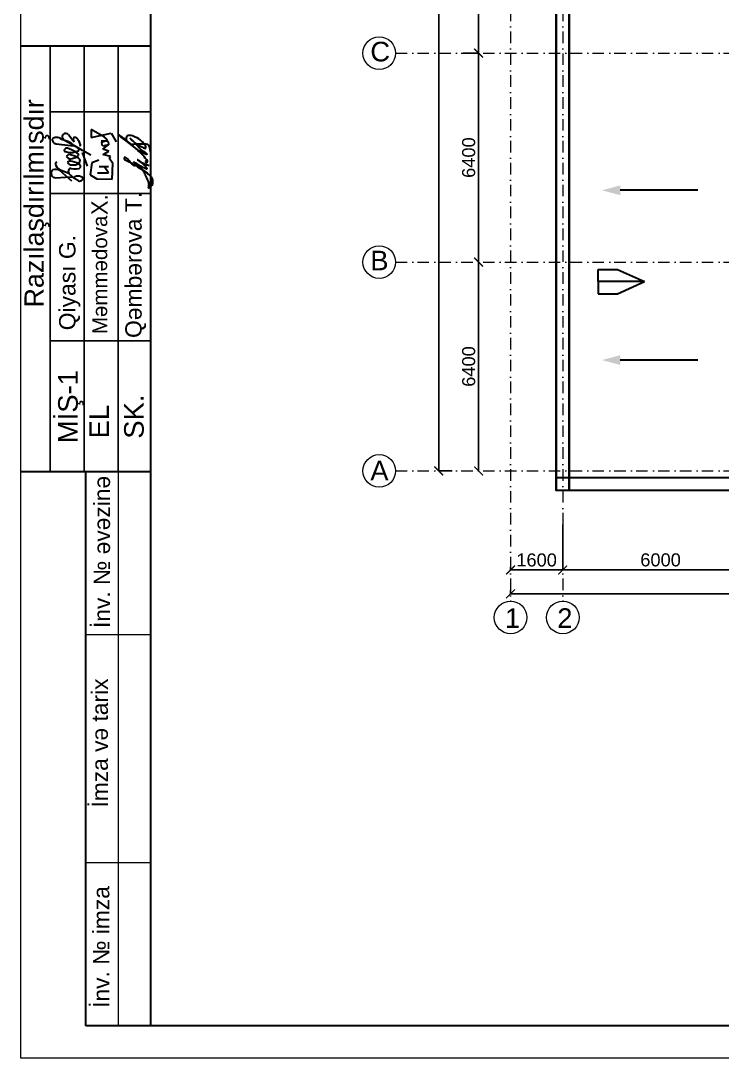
# Model space of a CAD drawing. Header units: millimetres. Extents: x 895788 to 1136524, y -21936 to 400945.
# Drawn here: x 1016369 to 1037873, y 335437 to 367222 of the extents above; entities that cross this region are included whole.
import ezdxf

# ---------------------------------------------------------------- set-up
doc = ezdxf.new("R2010")
doc.units = ezdxf.units.MM
doc.linetypes.add('Штрихпунктирная', pattern=[670.277762, 352.777767, -176.388884, 0, -141.111112])
for name, color, linetype, lineweight in [('0_Pen_No__1', 7, 'Continuous', 15), ('2D-чертеж - Общий_Ном._пера__21', 7, 'Continuous', 30), ('Arakesmelerin x_tti_Ном._пера__1', 7, 'Continuous', 15), ('LLLLLLLL', 7, 'Continuous', 30), ('невидимка_Ном._пера__241_Ном._пера__7', 7, 'Continuous', 60), ('оси_Ном._пера__1', 7, 'Continuous', 15), ('перегородка_Ном._пера__7_Ном._пера__7', 7, 'Continuous', 60), ('размер_Ном._пера__1_Ном._пера__7', 7, 'Continuous', 60), ('размер_Ном._пера__241_Ном._пера__7', 7, 'Continuous', 60), ('Чертеж эскизный_Ном._пера__1_Ном._пера__241_Ном._пера__21', 7, 'Continuous', 30)]:
    doc.layers.add(name, color=color, linetype=linetype, lineweight=lineweight)
doc.layers.add('Lines', color=7, linetype='Continuous')
doc.styles.add('ARİAL', font='arial.ttf')
doc.styles.get("Standard").update_dxf_attribs({"font": 'arial.ttf', "height": 400})
doc.styles.add('Times  New  Roman', font='A3TI(LA).TTF')
doc.styles.add('СГЕНЕРИР_СТИЛЬ_1', font='arial.ttf')
doc.dimstyles.new('razmeri a-g', dxfattribs={"dimtxt": 400, "dimasz": 270, "dimexe": 1.25, "dimexo": 0.625, "dimgap": 100, "dimtad": 1, "dimdec": 0, "dimtxsty": 'Standard', "dimblk": 'ARCHTICK', "dimcen": 2.5, "dimadec": 0, "dimazin": 0, "dimtfac": 1, "dimtdec": 0, "dimtmove": 0, "dimatfit": 3, "dimfxl": 1, "dimarcsym": 0})

# ---------------------------------------------------------------- blocks, each defined once
blk = doc.blocks.new('_ArchTick')
at = {"color": 0, "linetype": 'ByBlock', "const_width": 0.15}
blk.add_lwpolyline([(-0.5, -0.5), (0.5, 0.5)], dxfattribs=at)
blk = doc.blocks.new('*D161')
at = {"color": 0, "lineweight": -2, "transparency": 16777216}
for p, q in [((1031382, 349774), (1031382, 349664)), ((1076582, 349665), (1031382, 349665)), ((1076582, 349774), (1076582, 349664))]:
    blk.add_line(p, q, dxfattribs=at)
at = {"layer": 'Defpoints', "color": 0, "transparency": 16777216}
for p in [(1031382, 349774), (1031382, 349665), (1076582, 349774)]:
    blk.add_point(p, dxfattribs=at)
at = {"color": 0, "lineweight": -2, "transparency": 16777216, "xscale": 270, "yscale": 270, "zscale": 270, "rotation": 180}
blk.add_blockref('_ArchTick', (1031382, 349665), dxfattribs=at)
at = {"color": 0, "lineweight": -2, "transparency": 16777216, "xscale": 270, "yscale": 270, "zscale": 270}
blk.add_blockref('_ArchTick', (1076582, 349665), dxfattribs=at)
at = {"color": 0, "transparency": 16777216, "insert": (1053982, 349969), "char_height": 400, "attachment_point": 5}
blk.add_mtext('45200', dxfattribs=at)
blk = doc.blocks.new('*D162')
at = {"color": 0, "lineweight": -2, "transparency": 16777216}
for p, q in [((1031382, 350480), (1031382, 350395)), ((1031382, 350396), (1032982, 350396)), ((1032982, 350480), (1032982, 350395))]:
    blk.add_line(p, q, dxfattribs=at)
at = {"layer": 'Defpoints', "color": 0, "transparency": 16777216}
for p in [(1031382, 350481), (1032982, 350481), (1032982, 350396)]:
    blk.add_point(p, dxfattribs=at)
at = {"color": 0, "lineweight": -2, "transparency": 16777216, "xscale": 270, "yscale": 270, "zscale": 270, "rotation": 180}
blk.add_blockref('_ArchTick', (1031382, 350396), dxfattribs=at)
at = {"color": 0, "lineweight": -2, "transparency": 16777216, "xscale": 270, "yscale": 270, "zscale": 270}
blk.add_blockref('_ArchTick', (1032982, 350396), dxfattribs=at)
at = {"color": 0, "transparency": 16777216, "insert": (1032182, 350700), "char_height": 400, "attachment_point": 5}
blk.add_mtext('1600', dxfattribs=at)
blk = doc.blocks.new('*D163')
at = {"color": 0, "lineweight": -2, "transparency": 16777216}
for p, q in [((1032982, 351787), (1032982, 350397)), ((1032982, 350398), (1038982, 350398)), ((1038982, 350399), (1038982, 350400))]:
    blk.add_line(p, q, dxfattribs=at)
at = {"layer": 'Defpoints', "color": 0, "transparency": 16777216}
for p in [(1032982, 351788), (1038982, 350398), (1038982, 350398)]:
    blk.add_point(p, dxfattribs=at)
at = {"color": 0, "lineweight": -2, "transparency": 16777216, "xscale": 270, "yscale": 270, "zscale": 270, "rotation": 180}
blk.add_blockref('_ArchTick', (1032982, 350398), dxfattribs=at)
at = {"color": 0, "lineweight": -2, "transparency": 16777216, "xscale": 270, "yscale": 270, "zscale": 270}
blk.add_blockref('_ArchTick', (1038982, 350398), dxfattribs=at)
at = {"color": 0, "transparency": 16777216, "insert": (1035982, 350703), "char_height": 400, "attachment_point": 5}
blk.add_mtext('6000', dxfattribs=at)
blk = doc.blocks.new('*D154')
at = {"color": 0, "lineweight": -2, "transparency": 16777216}
for p, q in [((1029589, 388030), (1029185, 388030)), ((1029186, 388030), (1029186, 353430)), ((1029589, 353430), (1029185, 353430))]:
    blk.add_line(p, q, dxfattribs=at)
at = {"layer": 'Defpoints', "color": 0, "transparency": 16777216}
for p in [(1029590, 388030), (1029186, 353430), (1029590, 353430)]:
    blk.add_point(p, dxfattribs=at)
at = {"color": 0, "lineweight": -2, "transparency": 16777216, "xscale": 270, "yscale": 270, "zscale": 270}
for p, rotation in [((1029186, 388030), 90), ((1029186, 353430), 270)]:
    blk.add_blockref('_ArchTick', p, dxfattribs=dict(at, rotation=rotation))
at = {"color": 0, "transparency": 16777216, "insert": (1028881, 370730), "char_height": 400, "attachment_point": 5, "rotation": 90}
blk.add_mtext('34600', dxfattribs=at)
blk = doc.blocks.new('*D158')
at = {"color": 0, "lineweight": -2, "transparency": 16777216}
for p, q in [((1030405, 372630), (1030405, 366230)), ((1030406, 372630), (1030407, 372630)), ((1029933, 366230), (1030407, 366230))]:
    blk.add_line(p, q, dxfattribs=at)
at = {"layer": 'Defpoints', "color": 0, "transparency": 16777216}
for p in [(1030405, 372630), (1029933, 366230), (1030405, 366230)]:
    blk.add_point(p, dxfattribs=at)
at = {"color": 0, "lineweight": -2, "transparency": 16777216, "xscale": 270, "yscale": 270, "zscale": 270}
for p, rotation in [((1030405, 372630), 90), ((1030405, 366230), 270)]:
    blk.add_blockref('_ArchTick', p, dxfattribs=dict(at, rotation=rotation))
at = {"color": 0, "transparency": 16777216, "insert": (1030101, 369430), "char_height": 400, "attachment_point": 5, "rotation": 90}
blk.add_mtext('6400', dxfattribs=at)
blk = doc.blocks.new('*D159')
at = {"color": 0, "lineweight": -2, "transparency": 16777216}
for p, q in [((1029933, 366230), (1030407, 366230)), ((1030405, 366230), (1030405, 359830)), ((1030406, 359830), (1030407, 359830))]:
    blk.add_line(p, q, dxfattribs=at)
at = {"layer": 'Defpoints', "color": 0, "transparency": 16777216}
for p in [(1029933, 366230), (1030405, 359830), (1030405, 359830)]:
    blk.add_point(p, dxfattribs=at)
at = {"color": 0, "lineweight": -2, "transparency": 16777216, "xscale": 270, "yscale": 270, "zscale": 270}
for p, rotation in [((1030405, 366230), 90), ((1030405, 359830), 270)]:
    blk.add_blockref('_ArchTick', p, dxfattribs=dict(at, rotation=rotation))
at = {"color": 0, "transparency": 16777216, "insert": (1030101, 363030), "char_height": 400, "attachment_point": 5, "rotation": 90}
blk.add_mtext('6400', dxfattribs=at)
blk = doc.blocks.new('*D160')
at = {"color": 0, "lineweight": -2, "transparency": 16777216}
for p, q in [((1030405, 359830), (1030404, 359830)), ((1030405, 359830), (1030405, 353429)), ((1030406, 353429), (1030407, 353429))]:
    blk.add_line(p, q, dxfattribs=at)
at = {"layer": 'Defpoints', "color": 0, "transparency": 16777216}
for p in [(1030405, 359830), (1030405, 353429), (1030405, 353429)]:
    blk.add_point(p, dxfattribs=at)
at = {"color": 0, "lineweight": -2, "transparency": 16777216, "xscale": 270, "yscale": 270, "zscale": 270}
for p, rotation in [((1030405, 359830), 90), ((1030405, 353429), 270)]:
    blk.add_blockref('_ArchTick', p, dxfattribs=dict(at, rotation=rotation))
at = {"color": 0, "transparency": 16777216, "insert": (1030101, 356630), "char_height": 400, "attachment_point": 5, "rotation": 90}
blk.add_mtext('6400', dxfattribs=at)

msp = doc.modelspace()

# ---------------------------------------------------------------- hatches: boundary and pattern name
at = {"layer": 'Arakesmelerin x_tti_Ном._пера__1', "linetype": 'Continuous'}
for points in [[(1034186.752, 362027.576), (1034746.559, 361877.576), (1034746.559, 362177.576)], [(1034186.752, 356826.674), (1034746.559, 356676.674), (1034746.559, 356976.674)]]:
    msp.add_hatch(color=256, dxfattribs=at).paths.add_polyline_path(points)

# ---------------------------------------------------------------- linework, layer by layer
at = {"lineweight": 30}
for p, q in [((1020361.301, 366442.764), (1016379.989, 366442.764)), ((1020361.301, 353401.164), (1016379.989, 353401.164)), ((1018365.274, 336434.936), (1018365.274, 353401.164)), ((1020361.301, 336434.936), (1018365.274, 336434.936))]:
    msp.add_line(p, q, dxfattribs=at)
at = {"lineweight": -3}
for p, q in [((1017271.445, 353401.164), (1017271.445, 366442.764)), ((1018314.773, 353401.164), (1018314.773, 366442.764)), ((1019358.101, 353401.164), (1019358.101, 366442.764))]:
    msp.add_line(p, q, dxfattribs=at)
for p, q in [((1017853.301, 366442.764), (1020361.301, 366442.764)), ((1017853.301, 366442.764), (1020361.301, 366442.764)), ((1017853.301, 366442.764), (1020361.301, 366442.764)), ((1020361.301, 364436.364), (1017271.445, 364436.364)), ((1020361.301, 361927.231), (1017271.445, 361927.231)), ((1020367.684, 357413.964), (1017271.445, 357413.964))]:
    msp.add_line(p, q)
at = {"color": 5, "lineweight": 30}
for p, q in [((1018938.718, 363651.859), (1018528.169, 363886.937)), ((1018528.169, 363886.937), (1018528.169, 363648.328)), ((1018528.169, 363648.328), (1019142.059, 363781.394)), ((1019004.108, 363595.775), (1018938.718, 363651.859)), ((1019142.059, 363781.394), (1019298.409, 363514.338)), ((1018837.203, 363537.574), (1019014.771, 363546.476)), ((1018929.988, 363537.574), (1018837.203, 363537.574)), ((1018846.588, 363507.677), (1018929.988, 363537.574)), ((1018846.588, 363507.677), (1018850.619, 363416.462)), ((1018890.462, 363388.395), (1018850.619, 363416.462)), ((1018881.834, 363291.044), (1019079.257, 363439.736)), ((1018890.462, 363388.395), (1019072.57, 363434.699)), ((1019014.771, 363546.476), (1018929.988, 363537.574)), ((1019014.771, 363546.476), (1019004.108, 363595.775)), ((1019057.325, 363511.021), (1019014.771, 363546.476)), ((1019072.57, 363434.699), (1019057.325, 363511.021)), ((1019066.691, 363222.711), (1018881.834, 363291.044)), ((1018886.617, 363119.797), (1019066.691, 363222.711)), ((1019117.054, 363066.835), (1018886.617, 363119.797)), ((1019077.989, 363017.531), (1019117.054, 363066.835)), ((1019191.083, 362854.172), (1019077.989, 363017.531)), ((1018552.211, 362873.876), (1018499.616, 362506.751)), ((1018760.253, 362952.225), (1018552.211, 362873.876)), ((1018774.122, 362759.227), (1019061.001, 362759.227)), ((1019060.786, 362564.687), (1018921.531, 362759.227)), ((1019171.368, 362372.465), (1019191.083, 362854.172)), ((1018499.616, 362506.751), (1018700.499, 362375.164)), ((1018700.499, 362375.164), (1019171.368, 362372.465)), ((1018721.727, 362564.687), (1019060.786, 362564.687)), ((1018721.727, 362564.687), (1019060.786, 362564.687))]:
    msp.add_line(p, q, dxfattribs=at)
at = {"lineweight": 30, "flags": 128}
msp.add_lwpolyline([(1020361.301, 393720.905), (1099204.36, 393720.905), (1099204.36, 336434.936), (1020361.301, 336434.936)], close=True, dxfattribs=at)
at = {"color": 7, "lineweight": 35}
for points in [[(1075182.035, 388229.441), (1032782.035, 388229.441), (1032782.035, 382229.436), (1031182.23, 382229.436), (1031182.23, 378829.436), (1032781.859, 378829.436), (1032781.859, 352829.949)], [(1074783.405, 387828.004), (1033181.255, 387828.004), (1033181.255, 381829.436), (1031583.062, 381829.436), (1031583.062, 379228.879), (1033183.24, 379229.436), (1033183.24, 352829.948)]]:
    msp.add_lwpolyline(points, dxfattribs=at)
at = {"color": 0, "lineweight": 30}
for points in [[(1032781.873, 352829.949), (1032782.23, 378729.436)], [(1033181.873, 352829.948), (1033181.879, 353229.436)]]:
    msp.add_lwpolyline(points, dxfattribs=at)
msp.add_lwpolyline([(1045181.859, 352829.944), (1032781.862, 352829.949), (1032781.862, 353229.949), (1045181.859, 353229.944)], close=True, dxfattribs=at)
at = {"color": 5, "lineweight": 30}
for points in [[(1019377.983, 363723.908), (1019375.329, 363723.872), (1019385.709, 363712.094), (1019395.498, 363701.439)], [(1019393.722, 363714.334), (1019386.865, 363719.044), (1019379.699, 363723.931), (1019377.983, 363723.908)], [(1019545.184, 363602.331), (1019501.707, 363636.502), (1019463.841, 363666.169), (1019393.722, 363714.334)], [(1019395.498, 363701.439), (1019463.11, 363627.847), (1019502.525, 363607.882), (1019547.937, 363577.006)], [(1019599.57, 363634.883), (1019595.528, 363611.635), (1019600.63, 363587.876), (1019610.165, 363565.916)], [(1019624.546, 363683.386), (1019611.479, 363670.926), (1019602.73, 363653.061), (1019599.57, 363634.883)], [(1019707.612, 363709.714), (1019677.304, 363709.401), (1019645.417, 363703.288), (1019624.546, 363683.386)], [(1019878.855, 363660.205), (1019825.01, 363686.723), (1019769.613, 363710.354), (1019707.612, 363709.714)], [(1019737.945, 363608.416), (1019715.591, 363630.631), (1019778.645, 363564.847), (1019825.495, 363520.866)], [(1020085.456, 363524.305), (1020025.264, 363581.072), (1019953.553, 363623.417), (1019878.855, 363660.205)], [(1019788.86, 363404.759), (1019705.547, 363476.03), (1019617.587, 363545.425), (1019545.184, 363602.331)], [(1019547.937, 363577.006), (1019618.192, 363529.239), (1019702.801, 363455.357), (1019787.19, 363388.771)], [(1019610.165, 363565.916), (1019633.069, 363513.169), (1019681.557, 363470.802), (1019734.345, 363453.356)], [(1019748.458, 363597.903), (1019744.545, 363601.812), (1019740.629, 363605.748), (1019737.945, 363608.416)], [(1019921.976, 363424.385), (1019876.922, 363476.371), (1019813.044, 363533.386), (1019748.458, 363597.903)], [(1019787.19, 363388.771), (1019893.665, 363304.757), (1019999.791, 363232.357), (1020109.671, 363180.117)], [(1020069.351, 363142.858), (1019985.735, 363227.58), (1019890.775, 363317.574), (1019788.86, 363404.759)], [(1019825.495, 363520.866), (1019890.628, 363459.722), (1019924.446, 363440.716), (1019963.925, 363418.561)], [(1020130.327, 363216.034), (1020003.031, 363306.792), (1019976.074, 363361.963), (1019921.976, 363424.385)], [(1019963.925, 363418.561), (1019998.762, 363399.011), (1020038.007, 363377.009), (1020097.048, 363345.423)], [(1020174.974, 363419.609), (1020148.939, 363456.589), (1020118.984, 363492.684), (1020085.456, 363524.305)], [(1020097.048, 363345.423), (1020140.263, 363322.303), (1020194.084, 363294.048), (1020205.431, 363320.651)], [(1020099.747, 363453.356), (1020135.037, 363455.024), (1020170.64, 363460.298), (1020205.534, 363453.356)], [(1020205.431, 363357.605), (1020200.102, 363382.296), (1020188.031, 363401.064), (1020174.974, 363419.609)], [(1020205.431, 363320.651), (1020209.203, 363329.494), (1020208.282, 363344.397), (1020205.431, 363357.605)], [(1020205.534, 363453.356), (1020230.486, 363448.391), (1020255.075, 363437.18), (1020273.428, 363419.997)], [(1020273.428, 363419.997), (1020295.966, 363398.895), (1020309.099, 363368.788), (1020317.867, 363338.418)], [(1020317.867, 363338.418), (1020330.372, 363295.098), (1020333.995, 363251.244), (1020337.618, 363207.39)], [(1019550.559, 363037.657), (1019541.323, 363031.797), (1019535.854, 363016.509), (1019536.568, 363004.03)], [(1019536.568, 363004.03), (1019537.978, 362979.381), (1019563.513, 362965.693), (1019587.438, 362953.16)], [(1019597.149, 363027.329), (1019581.227, 363036.827), (1019562.66, 363045.335), (1019550.559, 363037.657)], [(1019695.613, 362928.865), (1019667.551, 362963.468), (1019643.61, 362999.614), (1019597.149, 363027.329)], [(1020230.849, 362957.882), (1020171.713, 363036.592), (1020122.854, 363088.646), (1020069.351, 363142.858)], [(1020109.671, 363180.117), (1020144.34, 363163.634), (1020179.382, 363149.159), (1020222.044, 363134.745)], [(1020241.787, 363128.652), (1020275.882, 363120.563), (1020191.513, 363172.41), (1020130.327, 363216.034)], [(1020222.044, 363134.745), (1020229.318, 363132.288), (1020236.813, 363129.832), (1020241.787, 363128.652)], [(1019587.438, 362953.16), (1019647.588, 362921.651), (1019697.566, 362897.444), (1019748.296, 362870.474)], [(1019866.263, 362758.215), (1019805.255, 362813.554), (1019744.247, 362868.894), (1019695.613, 362928.865)], [(1019748.296, 362870.474), (1019882.175, 362799.3), (1020021.29, 362708.89), (1020154.224, 362619.376)], [(1020019.297, 362746.96), (1019932.161, 362826.311), (1019792.937, 362919.356), (1019823.053, 362905.088)], [(1019823.053, 362905.088), (1019835.912, 362898.995), (1019879.643, 362873.339), (1019915.972, 362850.816)], [(1019915.972, 362850.816), (1019963.777, 362821.178), (1019998.764, 362796.965), (1020035.988, 362775.673)], [(1019938.991, 362964.812), (1019919.832, 362977.085), (1020028.371, 362910.459), (1020097.618, 362869.14)], [(1020009.907, 362919.444), (1019982.779, 362937.361), (1019947.698, 362959.234), (1019938.991, 362964.812)], [(1020154.278, 362793.82), (1020092.151, 362858.426), (1020071.576, 362878.714), (1020009.907, 362919.444)], [(1020209.454, 362452.141), (1020160.954, 362552.578), (1020140.593, 362636.501), (1020019.297, 362746.96)], [(1020035.988, 362775.673), (1020085.569, 362747.312), (1020139.118, 362724.131), (1020206.356, 362694.761)], [(1020097.618, 362869.14), (1020144.556, 362841.133), (1020173.441, 362824.754), (1020210.361, 362813.862)], [(1020235.792, 362683.618), (1020264.594, 362678.535), (1020198.777, 362747.546), (1020154.278, 362793.82)], [(1020187.494, 362914.056), (1020180.866, 362899.97), (1020202.231, 362882.22), (1020221.168, 362880.381)], [(1020205.853, 362925.407), (1020199.252, 362926.072), (1020190.498, 362920.44), (1020187.494, 362914.056)], [(1020221.933, 362909.327), (1020217.37, 362917.017), (1020212.807, 362924.706), (1020205.853, 362925.407)], [(1020206.356, 362694.761), (1020217.577, 362689.859), (1020229.179, 362684.786), (1020235.792, 362683.618)], [(1020210.361, 362813.862), (1020238.987, 362805.417), (1020272.445, 362800.27), (1020305.902, 362795.124)], [(1020221.168, 362880.381), (1020235.737, 362878.967), (1020248.869, 362886.968), (1020253.972, 362896.692)], [(1020253.972, 362896.692), (1020263.085, 362914.056), (1020246.602, 362936.915), (1020230.849, 362957.882)], [(1020154.224, 362619.376), (1020212.241, 362580.31), (1020269.08, 362541.414), (1020318.977, 362491.898)], [(1020292.683, 362264.856), (1020275.722, 362329.157), (1020237.786, 362393.467), (1020209.454, 362452.141)], [(1020318.977, 362491.898), (1020353.934, 362457.208), (1020385.484, 362417.306), (1020399.855, 362370.419)], [(1020399.855, 362370.419), (1020411.115, 362333.682), (1020411.829, 362292.656), (1020410.2, 362256.54)], [(1020288.113, 362098.732), (1020287.773, 362104.129), (1020290.438, 362113.238), (1020292.683, 362122.113)], [(1020370.708, 362150.717), (1020341.341, 362116.795), (1020289.507, 362076.622), (1020288.113, 362098.732)], [(1020292.683, 362122.113), (1020306.134, 362175.289), (1020304.496, 362220.07), (1020292.683, 362264.856)], [(1020410.2, 362256.54), (1020408.591, 362220.864), (1020404.697, 362189.977), (1020370.708, 362150.717)]]:
    msp.add_open_spline(points, degree=3, dxfattribs=at)
msp.add_open_spline([(1019734.345, 363453.356), (1019802.352, 363430.88), (1019877.498, 363449.764), (1019950.266, 363453.356), (1020000.644, 363455.842), (1020049.882, 363450.999), (1020099.747, 363453.356)], degree=3, knots=[33, 33, 33, 33, 34, 34, 34, 35, 35, 35, 35], dxfattribs=at)
at = {"layer": '2D-чертеж - Общий_Ном._пера__21', "linetype": 'Continuous'}
for p, q in [((1037124.522, 362027.576), (1034746.559, 362027.576)), ((1034070.139, 359229.436), (1034070.139, 359605.844)), ((1034070.139, 359605.844), (1034660.956, 359605.844)), ((1034660.956, 359605.844), (1035487.258, 359229.436)), ((1035487.258, 359229.436), (1034070.139, 359229.436)), ((1034070.139, 359229.436), (1034070.139, 358853.027)), ((1035487.258, 359229.436), (1034070.139, 359229.436)), ((1034660.956, 358853.027), (1035487.258, 359229.436)), ((1034070.139, 358853.027), (1034660.956, 358853.027)), ((1037124.522, 356826.674), (1034746.559, 356826.674))]:
    msp.add_line(p, q, dxfattribs=at)
at = {"layer": 'Lines', "linetype": 'ByBlock'}
msp.add_line((1017935.785, 366442.764), (1020361.301, 366442.764), dxfattribs=at)
msp.add_line((1017935.785, 366442.764), (1020361.301, 366442.764), dxfattribs=at)
at = {"layer": 'невидимка_Ном._пера__241_Ном._пера__7', "linetype": 'Continuous', "lineweight": 30}
msp.add_line((1020361.301, 353401.164), (1016379.989, 353401.164), dxfattribs=at)
at = {"layer": 'невидимка_Ном._пера__241_Ном._пера__7', "linetype": 'Continuous', "lineweight": 20, "flags": 128}
msp.add_lwpolyline([(1016369.247, 394718.918), (1100202.373, 394718.918), (1100202.373, 335436.922), (1016369.247, 335436.922)], close=True, dxfattribs=at)
at = {"layer": 'оси_Ном._пера__1', "linetype": 'Штрихпунктирная'}
for p, q in [((1027859.513, 366229.436), (1077514.946, 366229.436)), ((1027859.513, 359829.436), (1077514.946, 359829.436)), ((1027859.513, 353429.461), (1077514.946, 353429.461))]:
    msp.add_line(p, q, dxfattribs=at)
at = {"layer": 'оси_Ном._пера__1', "linetype": 'Штрихпунктирная', "flags": 128}
for points in [[(1031382.036, 389013.791), (1031382.036, 352299.697), (1031382.036, 349441.224)], [(1032982.036, 389013.791), (1032982.036, 352299.697), (1032982.036, 349441.224)]]:
    msp.add_lwpolyline(points, dxfattribs=at)
at = {"layer": 'оси_Ном._пера__1', "linetype": 'Continuous'}
for centre in [(1027359.513, 366229.436), (1027359.513, 359829.436), (1027359.513, 353429.461), (1031385.871, 348941.238), (1032985.871, 348941.238)]:
    msp.add_circle(centre, 500, dxfattribs=at)
at = {"layer": 'размер_Ном._пера__241_Ном._пера__7', "linetype": 'Continuous', "lineweight": 20}
for p, q in [((1019363.288, 336434.936), (1019363.288, 353401.164)), ((1020361.301, 348411.097), (1018365.274, 348411.097)), ((1020361.301, 341425.003), (1018365.274, 341425.003))]:
    msp.add_line(p, q, dxfattribs=at)
at = {"layer": 'Чертеж эскизный_Ном._пера__1_Ном._пера__241_Ном._пера__21', "color": 5, "linetype": 'Continuous', "lineweight": 30}
for p, q in [((1017836.075, 363738.799), (1017964.245, 363562.122)), ((1018007.945, 363513.969), (1017979.242, 363627.028)), ((1017456.712, 363453.637), (1017987.754, 363394.952)), ((1017814.867, 363526.976), (1017624.25, 363581.339)), ((1017690.971, 363562.31), (1017654.595, 363614.963)), ((1018019.074, 363386.266), (1017690.971, 363562.31)), ((1017924.174, 363271.451), (1017807.367, 363315.855)), ((1017914.1, 363467.927), (1017814.867, 363526.976)), ((1018019.074, 363386.266), (1017914.1, 363467.927)), ((1017964.245, 363562.122), (1018007.945, 363513.969)), ((1018264.403, 363247.665), (1018019.074, 363386.266)), ((1018145.705, 363309.732), (1018019.074, 363386.266)), ((1018143.147, 363557.551), (1018186.729, 363422.35)), ((1018186.729, 363422.35), (1018184.971, 363367.285)), ((1017775.029, 363053.068), (1017823.064, 363009.719)), ((1018026.101, 363070.523), (1017895.352, 363118.794)), ((1018046.722, 363204.435), (1017924.174, 363271.451)), ((1017978.651, 363013.116), (1018073.906, 363046.882)), ((1018143.611, 363012.411), (1018026.101, 363070.523)), ((1018132.247, 363144.684), (1018046.722, 363204.435)), ((1018073.906, 363046.882), (1018134.824, 363094.422)), ((1018417.174, 362769.89), (1018258.545, 363183.228)), ((1018519.105, 363104.963), (1018264.403, 363247.665)), ((1017912.336, 362698.193), (1017995.285, 362688.703)), ((1017929.794, 362804.456), (1018044.024, 362810.313)), ((1018086.904, 362867.486), (1017942.448, 362915.054)), ((1017995.285, 362688.703), (1018077.765, 362688.35)), ((1018044.024, 362810.313), (1018132.022, 362842.658)), ((1018077.765, 362688.35), (1018159.776, 362697.137)), ((1018185.903, 362813.006), (1018086.904, 362867.486)), ((1018159.776, 362697.137), (1018207.694, 362745.406)), ((1018207.694, 362745.406), (1018185.903, 362813.006)), ((1017445.925, 362413.15), (1017742.922, 362428.378)), ((1017934.284, 362303.737), (1017572.283, 362630.426)), ((1017842.625, 362538.858), (1017613.112, 362637.039)), ((1017742.922, 362428.378), (1018026.213, 362442.903)), ((1017996.337, 362400.14), (1017842.625, 362538.858)), ((1017953.105, 362439.155), (1017842.625, 362538.858)), ((1018142.433, 362320.588), (1017996.337, 362400.14))]:
    msp.add_line(p, q, dxfattribs=at)
for centre, radius, start, end in [((1017447.709, 363502.451), 148.314, 86.5203856, 139.606478), ((1017449.344, 363395.115), 255.483, 46.795063, 88.3477911), ((1017727.846, 363669.505), 91.326, 125.0097987, 216.6710465), ((1017752.441, 363644.7), 125.893, 48.3698153, 127.7023591), ((1018012.527, 363595.22), 46.04, 99.6530223, 136.2998092), ((1018029.067, 363524.277), 118.833, 16.2605742, 101.7799078), ((1017461.111, 363581.12), 127.559, 172.1400568, 268.0236759), ((1017779.996, 363245.67), 75.334, 68.6950514, 140.9526239), ((1017749.68, 363258.199), 44.885, 128.9072181, 250.3828148), ((1017892.862, 363581.932), 398.759, 246.6179865, 291.1269817), ((1017864.137, 363032.938), 91.354, 70.0200877, 167.2701792), ((1017897.37, 363171.188), 177.746, 245.288717, 297.2122737), ((1018026.676, 363446.255), 236.487, 272.4025122, 306.6216955), ((1018121.094, 363258.74), 46.71, 357.1936076, 80.7314985), ((1018117.008, 363118.706), 30.118, 306.2675043, 59.602855), ((1018108.573, 362942.014), 78.635, 345.9334101, 63.5397682), ((1017509.959, 362833.133), 79.499, 115.537655, 212.0654179), ((1017729.846, 362937.812), 322.632, 207.0821585, 248.7882008), ((1017894.407, 362813.964), 111.924, 64.5815351, 149.3613111), ((1017952.198, 363012.356), 209.104, 222.531348, 263.8492487), ((1017904.701, 362638.974), 59.709, 82.6529067, 156.3475549), ((1018095.183, 362924.421), 89.679, 294.2539437, 359.0289028), ((1017431.445, 362545.194), 132.836, 127.12996, 276.2577), ((1017441.25, 362421.355), 246.74, 57.9230839, 111.3894046), ((1017933.914, 362595.681), 107.53, 141.2894285, 211.9005473), ((1018121.237, 362200.31), 260.54, 68.3464395, 111.3905087), ((1018179.969, 362301.331), 146.006, 56.3463068, 75.1555678), ((1018233.539, 362386.498), 45.501, 305.6535357, 53.0641548), ((1018182.608, 362410.823), 98.774, 246.0000583, 321.6413551)]:
    msp.add_arc(centre, radius, start, end, dxfattribs=at)

# ---------------------------------------------------------------- texts
at = {"style": 'ARİAL'}
for s, height, p in [('Razılaşdırılmışdır', 586.872, (1017071.406, 358441.587)), ('-1', 601.92, (1018116.801, 355775.123)), ('İŞ', 601.92, (1018116.801, 354980.638)), (' EL', 601.92, (1019074.705, 354193.074)), ('M', 601.92, (1018116.801, 354280.177))]:
    msp.add_text(s, height=height, rotation=90, dxfattribs=at).set_placement(p)
msp.add_text('Məmmədova', height=450, rotation=90).set_placement((1019018.61, 357620.287))
at = {"color": 7, "style": 'СГЕНЕРИР_СТИЛЬ_1'}
msp.add_text('SK.', height=601.9267, rotation=90, dxfattribs=at).set_placement((1020139.864, 354417.225))
at = {"layer": '0_Pen_No__1', "color": 7, "style": 'Times  New  Roman'}
msp.add_text(' X.', height=501.6, rotation=90, dxfattribs=at).set_placement((1019034.758, 361082.245))
at = {"layer": 'LLLLLLLL', "color": 0}
for s, p in [('rova T.', (1020075.488, 359801.06)), ('Qiyası G.', (1018046.665, 357739.493)), ('ə', (1020075.488, 359411.345)), ('mb', (1020075.488, 358437.913)), ('ə', (1020075.488, 358048.198)), ('Q', (1020075.488, 357503.144))]:
    msp.add_text(s, height=501.6, rotation=90, dxfattribs=at).set_placement(p)
at = {"layer": 'перегородка_Ном._пера__7_Ном._пера__7', "lineweight": 50, "style": 'СГЕНЕРИР_СТИЛЬ_1'}
for s, p in [('C', (1027085.235, 365977.274)), ('B', (1027085.235, 359577.274)), ('A', (1027085.235, 353140.454))]:
    msp.add_text(s, height=600, dxfattribs=at).set_placement(p)
at = {"layer": 'перегородка_Ном._пера__7_Ном._пера__7', "linetype": 'Continuous', "char_height": 600, "attachment_point": 1, "style": 'СГЕНЕРИР_СТИЛЬ_1'}
for s, insert in [('{\\fArial|b0|i0|c238|p38;1}', (1031211.139, 349222.14)), ('{\\fArial|b0|i0|c238|p38;2}', (1032815.633, 349222.14))]:
    msp.add_mtext(s, dxfattribs=dict(at, insert=insert))
at = {"layer": 'размер_Ном._пера__1_Ном._пера__7', "linetype": 'Continuous', "lineweight": 20, "char_height": 499.0067, "attachment_point": 7, "rotation": 90, "style": 'СГЕНЕРИР_СТИЛЬ_1'}
for s, insert in [('{İnv. № əvəzinə}', (1019114.488, 348616.84)), ('{İmza və tarix}', (1019048.084, 343118.048)), ('{İnv. № imza}', (1019091.278, 336979.803))]:
    msp.add_mtext(s, dxfattribs=dict(at, insert=insert))

# ---------------------------------------------------------------- dimensions: what is measured, and where the dimension line sits
for base, p1, p2, angle, picture, middle in [((1029185.765, 353429.969), (1029589.993, 388029.95), (1029589.993, 353429.969), 90, '*D154', (1028881.399, 370729.959)), ((1030405.367, 366229.944), (1030405.367, 372629.944), (1029932.739, 366229.944), 90, '*D158', (1030101.138, 369429.944)), ((1030405.367, 359829.944), (1029932.739, 366229.944), (1030405.367, 359829.944), 90, '*D159', (1030101.138, 363029.944)), ((1030405.367, 353429.461), (1030405.367, 359829.944), (1030405.367, 353429.461), 90, '*D160', (1030101.138, 356629.702)), ((1038982.036, 350398.392), (1032982.036, 351788.075), (1038982.036, 350398.392), 180, '*D163', (1035982.036, 350702.621)), ((1031382.036, 349665.21), (1076582.407, 349774.354), (1031382.036, 349774.354), 180, '*D161', (1053982.221, 349969.44))]:
    dim = msp.add_linear_dim(base=base, p1=p1, p2=p2, angle=angle, dimstyle='razmeri a-g')
    dim.commit()
    dim.dimension.update_dxf_attribs({"geometry": picture, "text_midpoint": middle})
dim = msp.add_linear_dim(base=(1032982.036, 350395.892), p1=(1031382.036, 350481.035), p2=(1032982.036, 350481.035), angle=180, dimstyle='razmeri a-g')
dim.commit()
dim.dimension.update_dxf_attribs({"geometry": '*D162', "text_midpoint": (1032182.036, 350395.892), "dimtype": 160})

doc.saveas('drawing.dxf')
